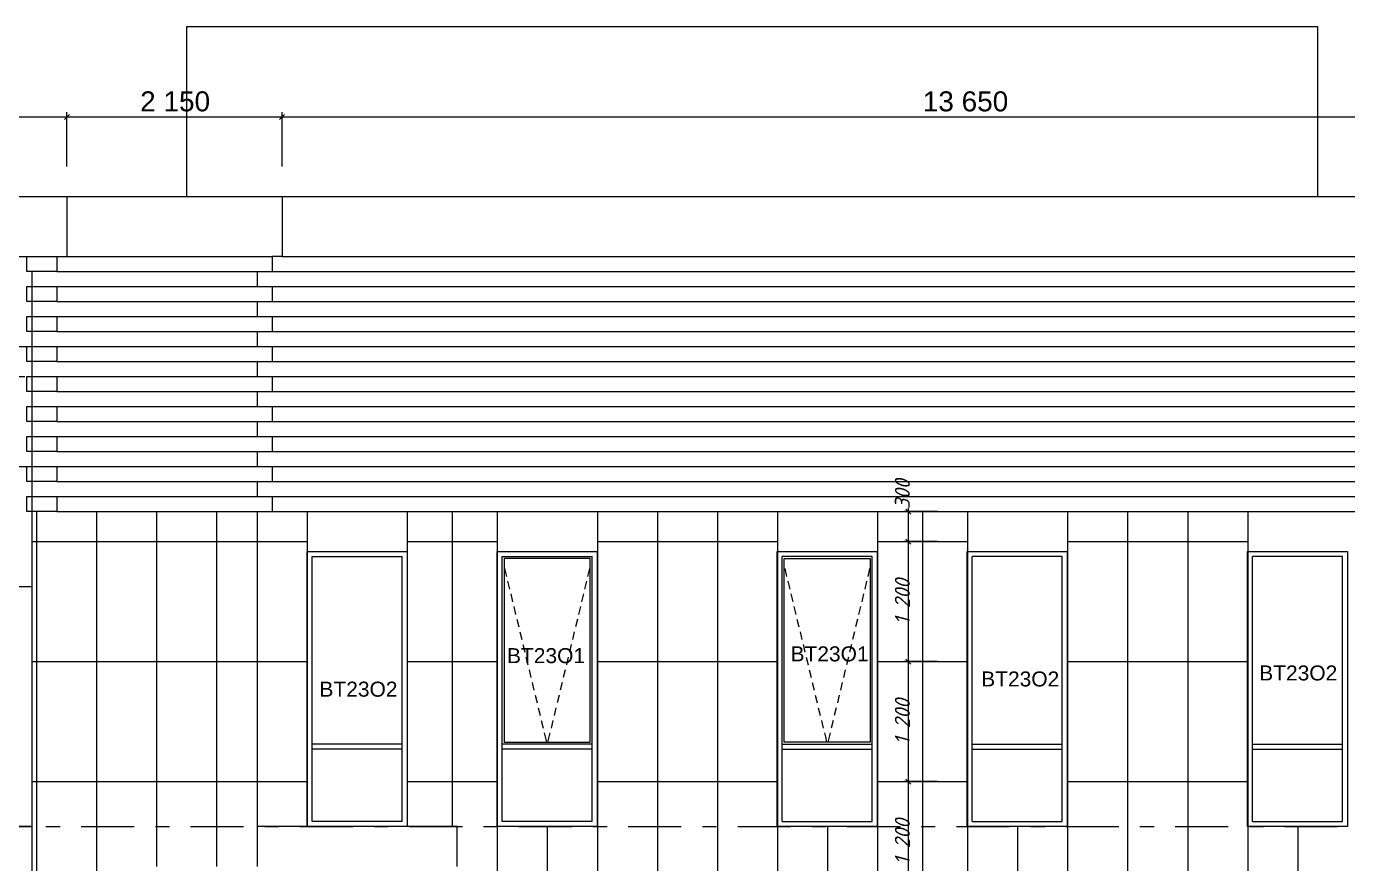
# Model space of a CAD drawing. Header units: millimetres. Extents: x 1499747 to 4230374, y -28481 to 441852.
# Drawn here: x 2803287 to 2816493, y 22197 to 30567 of the extents above; entities that cross this region are included whole.
import ezdxf
from ezdxf.xclip import XClip

# ---------------------------------------------------------------- set-up
doc = ezdxf.new("R2010")
doc.units = ezdxf.units.MM
doc.header["$MEASUREMENT"] = 0
doc.header["$XCLIPFRAME"] = 0
doc.linetypes.add('Штрих-Штриховая', pattern=[1093.611073, 529.166651, -211.666656, 141.111112, -211.666656])
for name, color, linetype, lineweight in [('3 Фасад_27_0_Ном._пера__20_Ном._пера__1', 1, 'Continuous', 18), ('3 Фасад_27_Витражные окна_Ном._пера__1_Ном._пера__7', 7, 'Continuous', 18), ('3 Фасад_27_Витражные окна_Ном._пера__20_Ном._пера__1', 1, 'Continuous', 18), ('3 Фасад_27_Витражные окна_Ном._пера__92_Ном._пера__233', 233, 'Continuous', 18), ('3 Фасад_27_Конструктив - Стены Ненесущие Газоблок_Ном._пера__1_Ном._пера__7', 7, 'Continuous', 18), ('3 Фасад_27_Отделка керамика_Ном._пера__19_Ном._пера__255', 255, 'Continuous', 18), ('3 Фасад_27_Отделка керамика_Ном._пера__1_Ном._пера__7', 7, 'Continuous', 18), ('3 Фасад_27_Отделка керамика_Ном._пера__74_Ном._пера__255', 255, 'Continuous', 18), ('3 Фасад_27_Парапет_Ном._пера__20_Ном._пера__1', 1, 'Continuous', 18), ('3 Фасад_27_Размер - ГКЛ перегородки_Ном._пера__20_Ном._пера__1', 1, 'Continuous', 18), ('3 Фасад_27_Размер - ГКЛ перегородки_Ном._пера__5_Ном._пера__5', 5, 'Continuous', 18), ('3 Фасад_27_Размер - Общий_Ном._пера__1_Ном._пера__7', 7, 'Continuous', 18), ('3 Фасад_27_Ребра Навес_Ном._пера__1_Ном._пера__7', 7, 'Continuous', 18), ('3 Фасад_27_Сетка кладки_Ном._пера__1_Ном._пера__7', 7, 'Continuous', 18)]:
    doc.layers.add(name, color=color, linetype=linetype, lineweight=lineweight)
doc.layers.add('Чертеж и Рисунок', color=7, linetype='Continuous')
doc.styles.add('СГЕНЕРИР_СТИЛЬ_1', font='')
doc.styles.add('СГЕНЕРИР_СТИЛЬ_2', font='arial.ttf')
doc.styles.get('СГЕНЕРИР_СТИЛЬ_1').set_extended_font_data('GOST Common', italic=True)

# ---------------------------------------------------------------- blocks, each defined once
blk = doc.blocks.new('Чертеж_7_27', base_point=(1694889, 9891))
at = {"layer": '3 Фасад_27_0_Ном._пера__20_Ном._пера__1', "color": 252, "linetype": 'Штрих-Штриховая', "true_color": 0x939598}
for p, q in [((1677947, 54741), (1716089, 54741)), ((1677947, 50241), (1716089, 50241))]:
    blk.add_line(p, q, dxfattribs=at)
at = {"layer": '3 Фасад_27_Витражные окна_Ном._пера__1_Ном._пера__7', "color": 252, "linetype": 'Continuous', "true_color": 0x939598}
for p, q in [((1699939, 52941), (1700839, 52941)), ((1699939, 52541), (1699939, 52941)), ((1700839, 52541), (1700839, 52941)), ((1701838, 52941), (1702738, 52941)), ((1701838, 52541), (1701838, 52941)), ((1701858, 52921), (1701858, 51086)), ((1702718, 52921), (1701858, 52921)), ((1702718, 51086), (1702718, 52921)), ((1702738, 52541), (1702738, 52941)), ((1704639, 52541), (1704639, 52941)), ((1705539, 52941), (1704639, 52941)), ((1704659, 51086), (1704659, 52921)), ((1704659, 52921), (1705519, 52921)), ((1705519, 52921), (1705519, 51086)), ((1705539, 52541), (1705539, 52941)), ((1706539, 52541), (1706539, 52941)), ((1707439, 52941), (1706539, 52941)), ((1707439, 52541), (1707439, 52941)), ((1709340, 52541), (1709340, 52941)), ((1710240, 52941), (1709340, 52941)), ((1710240, 52541), (1710240, 52941)), ((1699939, 51066), (1699939, 52541)), ((1700839, 51066), (1700839, 52541)), ((1701838, 51066), (1701838, 52541)), ((1702738, 51066), (1702738, 52541)), ((1704639, 51066), (1704639, 52541)), ((1705539, 51066), (1705539, 52541)), ((1706539, 51066), (1706539, 52541)), ((1707439, 51066), (1707439, 52541)), ((1709340, 51066), (1709340, 52541)), ((1710240, 51066), (1710240, 52541)), ((1699939, 51041), (1699939, 51066)), ((1700839, 51066), (1699939, 51066)), ((1699939, 51016), (1699939, 51041)), ((1699939, 50291), (1699939, 51016)), ((1700839, 51016), (1699939, 51016)), ((1700839, 51041), (1700839, 51066)), ((1700839, 51016), (1700839, 51041)), ((1700839, 50291), (1700839, 51016)), ((1701838, 51041), (1701838, 51066)), ((1702738, 51066), (1701838, 51066)), ((1701838, 51016), (1701838, 51041)), ((1701838, 50291), (1701838, 51016)), ((1702738, 51016), (1701838, 51016)), ((1701858, 51086), (1702718, 51086)), ((1702738, 51041), (1702738, 51066)), ((1702738, 51016), (1702738, 51041)), ((1702738, 50291), (1702738, 51016)), ((1704639, 51041), (1704639, 51066)), ((1704639, 51066), (1705539, 51066)), ((1704639, 51016), (1704639, 51041)), ((1704639, 50291), (1704639, 51016)), ((1704639, 51016), (1705539, 51016)), ((1705519, 51086), (1704659, 51086)), ((1705539, 51041), (1705539, 51066)), ((1705539, 51016), (1705539, 51041)), ((1705539, 50291), (1705539, 51016)), ((1706539, 51041), (1706539, 51066)), ((1706539, 51066), (1707439, 51066)), ((1706539, 51016), (1706539, 51041)), ((1706539, 50291), (1706539, 51016)), ((1706539, 51016), (1707439, 51016)), ((1707439, 51041), (1707439, 51066)), ((1707439, 51016), (1707439, 51041)), ((1707439, 50291), (1707439, 51016)), ((1709340, 51041), (1709340, 51066)), ((1709340, 51066), (1710240, 51066)), ((1709340, 51016), (1709340, 51041)), ((1709340, 50291), (1709340, 51016)), ((1709340, 51016), (1710240, 51016)), ((1710240, 51041), (1710240, 51066)), ((1710240, 51016), (1710240, 51041)), ((1710240, 50291), (1710240, 51016)), ((1700839, 50291), (1699939, 50291)), ((1702738, 50291), (1701838, 50291)), ((1704639, 50291), (1705539, 50291)), ((1706539, 50291), (1707439, 50291)), ((1709340, 50291), (1710240, 50291))]:
    blk.add_line(p, q, dxfattribs=at)
at = {"layer": '3 Фасад_27_Витражные окна_Ном._пера__92_Ном._пера__233', "color": 252, "linetype": 'Continuous', "true_color": 0x939598}
for p, q in [((1701864, 52820), (1701883, 52742)), ((1701894, 52694), (1701913, 52616)), ((1702682, 52694), (1702664, 52616)), ((1702713, 52820), (1702694, 52742)), ((1704664, 52820), (1704683, 52742)), ((1704695, 52694), (1704714, 52616)), ((1705483, 52694), (1705464, 52616)), ((1705513, 52820), (1705495, 52742)), ((1701925, 52567), (1701944, 52489)), ((1702652, 52567), (1702633, 52489)), ((1704725, 52567), (1704744, 52489)), ((1705452, 52567), (1705434, 52489)), ((1701955, 52441), (1701974, 52363)), ((1702621, 52441), (1702603, 52363)), ((1704756, 52441), (1704775, 52363)), ((1705422, 52441), (1705403, 52363)), ((1701986, 52314), (1702005, 52237)), ((1702591, 52314), (1702572, 52237)), ((1704786, 52314), (1704805, 52237)), ((1705391, 52314), (1705373, 52237)), ((1702016, 52188), (1702035, 52110)), ((1702560, 52188), (1702542, 52110)), ((1704817, 52188), (1704836, 52110)), ((1705361, 52188), (1705342, 52110)), ((1702047, 52062), (1702066, 51984)), ((1702530, 52062), (1702511, 51984)), ((1704847, 52062), (1704866, 51984)), ((1705330, 52062), (1705312, 51984)), ((1702077, 51935), (1702096, 51858)), ((1702499, 51935), (1702481, 51858)), ((1704878, 51935), (1704897, 51858)), ((1705300, 51935), (1705281, 51858)), ((1702108, 51809), (1702127, 51731)), ((1702469, 51809), (1702450, 51731)), ((1704908, 51809), (1704927, 51731)), ((1705269, 51809), (1705251, 51731)), ((1702138, 51683), (1702157, 51605)), ((1702438, 51683), (1702420, 51605)), ((1704939, 51683), (1704958, 51605)), ((1705239, 51683), (1705220, 51605)), ((1702169, 51556), (1702188, 51478)), ((1702408, 51556), (1702389, 51478)), ((1704969, 51556), (1704988, 51478)), ((1705208, 51556), (1705190, 51478)), ((1702199, 51430), (1702218, 51352)), ((1702377, 51430), (1702359, 51352)), ((1705000, 51430), (1705019, 51352)), ((1705178, 51430), (1705159, 51352)), ((1702230, 51303), (1702249, 51226)), ((1702347, 51303), (1702328, 51226)), ((1705031, 51303), (1705049, 51226)), ((1705147, 51303), (1705129, 51226)), ((1702260, 51177), (1702270, 51139)), ((1702270, 51139), (1702282, 51086)), ((1702307, 51139), (1702294, 51086)), ((1702316, 51177), (1702307, 51139)), ((1705061, 51177), (1705070, 51139)), ((1705070, 51139), (1705083, 51086)), ((1705108, 51139), (1705095, 51086)), ((1705117, 51177), (1705108, 51139))]:
    blk.add_line(p, q, dxfattribs=at)
at = {"layer": '3 Фасад_27_Конструктив - Стены Ненесущие Газоблок_Ном._пера__1_Ном._пера__7', "color": 252, "linetype": 'Continuous', "true_color": 0x939598}
for p, q in [((1698689, 56541), (1698689, 58241)), ((1698689, 58241), (1698789, 58241)), ((1698789, 58241), (1709889, 58241)), ((1709889, 58241), (1709989, 58241)), ((1709989, 58241), (1709989, 56541))]:
    blk.add_line(p, q, dxfattribs=at)
at = {"layer": '3 Фасад_27_Отделка керамика_Ном._пера__19_Ном._пера__255', "color": 252, "linetype": 'Continuous', "true_color": 0x939598}
for p, q in [((1701389, 50241), (1699389, 50241)), ((1701389, 49841), (1701389, 50241))]:
    blk.add_line(p, q, dxfattribs=at)
at = {"layer": '3 Фасад_27_Отделка керамика_Ном._пера__1_Ном._пера__7', "color": 252, "linetype": 'Continuous', "true_color": 0x939598}
for p, q in [((1697139, 55791), (1697139, 55791)), ((1697139, 55791), (1697139, 55641)), ((1697139, 55791), (1697139, 55782)), ((1699389, 55791), (1699389, 55641)), ((1697139, 55641), (1697139, 55491)), ((1697139, 55491), (1697139, 55341)), ((1699389, 55491), (1699389, 55341)), ((1697139, 55341), (1697139, 55191)), ((1697139, 55191), (1697139, 53541)), ((1699389, 55191), (1699389, 55041)), ((1699389, 54891), (1699389, 54741)), ((1699389, 54591), (1699389, 54441)), ((1699389, 54291), (1699389, 54141)), ((1699389, 53991), (1699389, 53841)), ((1699389, 53691), (1699389, 53541)), ((1697139, 53541), (1697139, 53391)), ((1697139, 53391), (1697139, 50241)), ((1699389, 53391), (1699389, 49841)), ((1699889, 50241), (1699889, 52991)), ((1699889, 52991), (1700889, 52991)), ((1700889, 52991), (1700889, 50241)), ((1701788, 50241), (1701788, 52991)), ((1701788, 52991), (1702788, 52991)), ((1702788, 52991), (1702788, 50241)), ((1704589, 50241), (1704589, 52991)), ((1704589, 52991), (1705589, 52991)), ((1705589, 52991), (1705589, 50241)), ((1706489, 52991), (1707489, 52991)), ((1706489, 50241), (1706489, 52991)), ((1707489, 52991), (1707489, 50241)), ((1709290, 52991), (1710290, 52991)), ((1709290, 50241), (1709290, 52991)), ((1710290, 52991), (1710290, 50241)), ((1697139, 50241), (1696299, 50241)), ((1697139, 50241), (1696989, 50241)), ((1696989, 50241), (1697139, 50241)), ((1697139, 50241), (1697139, 50241)), ((1697139, 50241), (1697139, 46491)), ((1702788, 50241), (1701788, 50241)), ((1705589, 50241), (1704589, 50241)), ((1707489, 50241), (1706489, 50241)), ((1710290, 50241), (1709290, 50241))]:
    blk.add_line(p, q, dxfattribs=at)
at = {"layer": '3 Фасад_27_Отделка керамика_Ном._пера__74_Ном._пера__255', "color": 252, "linetype": 'Continuous', "true_color": 0x939598}
blk.add_line((1697139, 55791), (1697139, 55791), dxfattribs=at)
at = {"layer": '3 Фасад_27_Парапет_Ном._пера__20_Ном._пера__1', "color": 252, "linetype": 'Continuous', "true_color": 0x939598}
for p, q in [((1681439, 56541), (1697489, 56541)), ((1697489, 56541), (1699539, 56541)), ((1697489, 56541), (1697489, 55941)), ((1699539, 56541), (1699639, 56541)), ((1699639, 56541), (1713589, 56541)), ((1699639, 56541), (1699639, 55941)), ((1681439, 55941), (1697489, 55941)), ((1697489, 55941), (1699539, 55941)), ((1699639, 55941), (1699539, 55941)), ((1699639, 55941), (1713589, 55941))]:
    blk.add_line(p, q, dxfattribs=at)
at = {"layer": '3 Фасад_27_Размер - ГКЛ перегородки_Ном._пера__5_Ном._пера__5', "color": 252, "linetype": 'Continuous', "true_color": 0x939598}
for p, q in [((1706192, 53391), (1705854, 53391)), ((1705926, 53366), (1705876, 53416)), ((1705901, 53391), (1705901, 53429)), ((1705901, 53091), (1705901, 53391)), ((1706192, 53091), (1705854, 53091)), ((1706192, 53091), (1705854, 53091)), ((1705876, 53116), (1705926, 53066)), ((1705876, 53116), (1705926, 53066)), ((1705901, 51891), (1705901, 53091)), ((1705876, 51916), (1705926, 51866)), ((1705876, 51916), (1705926, 51866)), ((1706192, 51891), (1705854, 51891)), ((1706192, 51891), (1705854, 51891)), ((1705901, 50691), (1705901, 51891)), ((1705876, 50716), (1705926, 50666)), ((1705876, 50716), (1705926, 50666)), ((1706192, 50691), (1705854, 50691)), ((1706192, 50691), (1705854, 50691)), ((1705901, 49491), (1705901, 50691))]:
    blk.add_line(p, q, dxfattribs=at)
at = {"layer": '3 Фасад_27_Размер - Общий_Ном._пера__1_Ном._пера__7', "color": 252, "linetype": 'Continuous', "true_color": 0x939598}
for p, q in [((1694589, 57337), (1697489, 57337)), ((1697514, 57362), (1697464, 57312)), ((1697514, 57362), (1697464, 57312)), ((1697489, 56841), (1697489, 57384)), ((1697489, 56841), (1697489, 57384)), ((1697489, 57337), (1699639, 57337)), ((1697489, 57337), (1699639, 57337)), ((1699664, 57362), (1699614, 57312)), ((1699664, 57362), (1699614, 57312)), ((1699639, 56841), (1699639, 57384)), ((1699639, 57337), (1713289, 57337))]:
    blk.add_line(p, q, dxfattribs=at)
at = {"layer": '3 Фасад_27_Ребра Навес_Ном._пера__1_Ном._пера__7', "color": 252, "linetype": 'Continuous', "true_color": 0x939598}
for p, q in [((1697089, 55791), (1697089, 55941)), ((1697389, 55941), (1697389, 55791)), ((1699539, 55941), (1699539, 55791)), ((1697389, 55791), (1697089, 55791)), ((1697389, 55791), (1699539, 55791)), ((1699539, 55791), (1713589, 55791)), ((1697089, 55641), (1697389, 55641)), ((1697089, 55491), (1697089, 55641)), ((1697389, 55641), (1699539, 55641)), ((1697389, 55641), (1697389, 55491)), ((1699539, 55641), (1713589, 55641)), ((1699539, 55641), (1699539, 55491)), ((1697389, 55491), (1697089, 55491)), ((1697389, 55491), (1699539, 55491)), ((1699539, 55491), (1713589, 55491)), ((1697089, 55341), (1697389, 55341)), ((1697089, 55191), (1697089, 55341)), ((1697389, 55341), (1699539, 55341)), ((1697389, 55341), (1697389, 55191)), ((1699539, 55341), (1713589, 55341)), ((1699539, 55341), (1699539, 55191)), ((1697389, 55191), (1697089, 55191)), ((1697389, 55191), (1699539, 55191)), ((1699539, 55191), (1713589, 55191)), ((1697089, 54891), (1697089, 55041)), ((1697139, 55041), (1697389, 55041)), ((1697389, 55041), (1699539, 55041)), ((1697389, 55041), (1697389, 54891)), ((1699539, 55041), (1713589, 55041)), ((1699539, 55041), (1699539, 54891)), ((1697139, 54891), (1697089, 54891)), ((1697389, 54891), (1697139, 54891)), ((1697389, 54891), (1699539, 54891)), ((1699539, 54891), (1713589, 54891)), ((1697089, 54741), (1697139, 54741)), ((1697089, 54591), (1697089, 54741)), ((1697139, 54741), (1697389, 54741)), ((1697389, 54741), (1699539, 54741)), ((1697389, 54741), (1697389, 54591)), ((1699539, 54741), (1713589, 54741)), ((1699539, 54741), (1699539, 54591)), ((1697139, 54591), (1697089, 54591)), ((1697389, 54591), (1697139, 54591)), ((1697389, 54591), (1699539, 54591)), ((1699539, 54591), (1713589, 54591)), ((1697089, 54441), (1697139, 54441)), ((1697089, 54291), (1697089, 54441)), ((1697139, 54441), (1697389, 54441)), ((1697389, 54441), (1699539, 54441)), ((1697389, 54441), (1697389, 54291)), ((1699539, 54441), (1713589, 54441)), ((1699539, 54441), (1699539, 54291)), ((1697139, 54291), (1697089, 54291)), ((1697389, 54291), (1697139, 54291)), ((1697389, 54291), (1699539, 54291)), ((1699539, 54291), (1713589, 54291)), ((1697089, 54141), (1697139, 54141)), ((1697089, 53991), (1697089, 54141)), ((1697139, 54141), (1697389, 54141)), ((1697389, 54141), (1699539, 54141)), ((1697389, 54141), (1697389, 53991)), ((1699539, 54141), (1713589, 54141)), ((1699539, 54141), (1699539, 53991)), ((1697139, 53991), (1697089, 53991)), ((1697389, 53991), (1697139, 53991)), ((1697389, 53991), (1699539, 53991)), ((1699539, 53991), (1713589, 53991)), ((1697089, 53841), (1697139, 53841)), ((1697089, 53691), (1697089, 53841)), ((1697139, 53841), (1697389, 53841)), ((1697389, 53841), (1699539, 53841)), ((1697389, 53841), (1697389, 53691)), ((1699539, 53841), (1713589, 53841)), ((1699539, 53841), (1699539, 53691)), ((1697139, 53691), (1697089, 53691)), ((1697389, 53691), (1697139, 53691)), ((1697389, 53691), (1699539, 53691)), ((1699539, 53691), (1713589, 53691)), ((1697089, 53541), (1697389, 53541)), ((1697089, 53391), (1697089, 53541)), ((1697389, 53541), (1699539, 53541)), ((1697389, 53541), (1697389, 53391)), ((1699539, 53541), (1713589, 53541)), ((1699539, 53541), (1699539, 53391)), ((1697389, 53391), (1697089, 53391)), ((1697389, 53391), (1699539, 53391)), ((1699539, 53391), (1713589, 53391))]:
    blk.add_line(p, q, dxfattribs=at)
at = {"layer": '3 Фасад_27_Сетка кладки_Ном._пера__1_Ном._пера__7', "color": 252, "linetype": 'Continuous', "true_color": 0x939598}
for p, q in [((1695089, 55041), (1697139, 55041)), ((1695089, 53841), (1697089, 53841)), ((1699891, 53391), (1699891, 50241)), ((1700891, 53391), (1700891, 50241)), ((1701341, 53391), (1701341, 50241)), ((1701791, 53391), (1701791, 9891)), ((1702791, 53391), (1702791, 9891)), ((1703391, 53391), (1703391, 9891)), ((1703991, 53391), (1703991, 9891)), ((1704591, 53391), (1704591, 9891)), ((1705591, 53391), (1705591, 9891)), ((1706041, 53391), (1706041, 9891)), ((1706492, 53391), (1706492, 19091)), ((1707492, 53391), (1707492, 9891)), ((1708092, 53391), (1708092, 9891)), ((1708692, 53391), (1708692, 14741)), ((1709292, 53391), (1709292, 14741)), ((1699391, 53091), (1699891, 53091)), ((1700891, 53091), (1701793, 53091)), ((1702791, 53091), (1704592, 53091)), ((1705592, 53091), (1706492, 53091)), ((1707492, 53091), (1709291, 53091)), ((1695089, 52641), (1697139, 52641)), ((1699391, 51891), (1699891, 51891)), ((1700891, 51891), (1701793, 51891)), ((1702791, 51891), (1704592, 51891)), ((1705592, 51891), (1706492, 51891)), ((1707492, 51891), (1709291, 51891)), ((1699391, 50691), (1699891, 50691)), ((1700891, 50691), (1701793, 50691)), ((1702791, 50691), (1704592, 50691)), ((1705592, 50691), (1706492, 50691)), ((1707492, 50691), (1709291, 50691)), ((1702291, 50241), (1702291, 49241)), ((1705091, 50241), (1705091, 49241)), ((1706992, 50241), (1706992, 49241)), ((1709792, 50241), (1709792, 49241))]:
    blk.add_line(p, q, dxfattribs=at)
at = {"layer": '3 Фасад_27_Сетка кладки_Ном._пера__1_Ном._пера__7', "color": 252, "linetype": 'Continuous', "true_color": 0x939598, "flags": 128}
for points in [[(1697189, 14701), (1697189, 53391)], [(1697789, 14701), (1697789, 53391)], [(1698389, 49841), (1698389, 53391)], [(1698989, 49841), (1698989, 53391)], [(1697139, 53091), (1699389, 53091)], [(1697139, 51891), (1699389, 51891)], [(1697139, 50691), (1699389, 50691)]]:
    blk.add_lwpolyline(points, dxfattribs=at)
at = {"layer": '3 Фасад_27_Витражные окна_Ном._пера__20_Ном._пера__1', "color": 252, "linetype": 'Continuous', "true_color": 0x939598, "char_height": 150, "attachment_point": 4, "style": 'СГЕНЕРИР_СТИЛЬ_2'}
for s, insert in [('\\A1;{\\pql;\\fArial|b0|i0|c204|p0;\\W1.000000;ВТ23О1}', (1704722, 51967)), ('\\A1;{\\pql;\\fArial|b0|i0|c204|p0;\\W1.000000;ВТ23О1}', (1701888, 51949)), ('\\A1;{\\pql;\\fArial|b0|i0|c204|p0;\\W1.000000;ВТ23О2}', (1706628, 51716)), ('\\A1;{\\pql;\\fArial|b0|i0|c204|p0;\\W1.000000;ВТ23О2}', (1709407, 51776)), ('\\A1;{\\pql;\\fArial|b0|i0|c204|p0;\\W1.000000;ВТ23О2}', (1700013, 51614))]:
    blk.add_mtext(s, dxfattribs=dict(at, insert=insert))
at = {"layer": '3 Фасад_27_Размер - ГКЛ перегородки_Ном._пера__20_Ном._пера__1', "color": 252, "linetype": 'Continuous', "true_color": 0x939598, "char_height": 150, "attachment_point": 7, "rotation": 90, "style": 'СГЕНЕРИР_СТИЛЬ_1'}
for s, insert in [('\\A1;{\\pql;\\fGOST Common|b0|i1|c204|p0;\\W1.000000;300}', (1705915, 53416)), ('\\A1;{\\pql;\\fGOST Common|b0|i1|c204|p0;\\W1.000000;1\xa0200}', (1705915, 52261)), ('\\A1;{\\pql;\\fGOST Common|b0|i1|c204|p0;\\W1.000000;1\xa0200}', (1705915, 51061)), ('\\A1;{\\pql;\\fGOST Common|b0|i1|c204|p0;\\W1.000000;1\xa0200}', (1705915, 49861))]:
    blk.add_mtext(s, dxfattribs=dict(at, insert=insert))
at = {"layer": '3 Фасад_27_Размер - Общий_Ном._пера__1_Ном._пера__7', "color": 252, "linetype": 'Continuous', "true_color": 0x939598, "char_height": 200, "attachment_point": 7, "style": 'СГЕНЕРИР_СТИЛЬ_2'}
for s, insert in [('\\A1;{\\pql;\\fArial|b0|i0|c204|p0;\\W1.000000;2\xa0150}', (1698221, 57389)), ('\\A1;{\\pql;\\fArial|b0|i0|c204|p0;\\W1.000000;13\xa0650}', (1706044, 57389))]:
    blk.add_mtext(s, dxfattribs=dict(at, insert=insert))

msp = doc.modelspace()

# ---------------------------------------------------------------- block references
at = {"layer": 'Чертеж и Рисунок', "linetype": 'Continuous'}
ref = msp.add_blockref('Чертеж_7_27', (2801091.76847, -17783.33842), dxfattribs=at)
XClip(ref).set_block_clipping_path([(1672000, -690.0489564684), (1756000, 59100.2549307365)])

doc.saveas('drawing.dxf')
